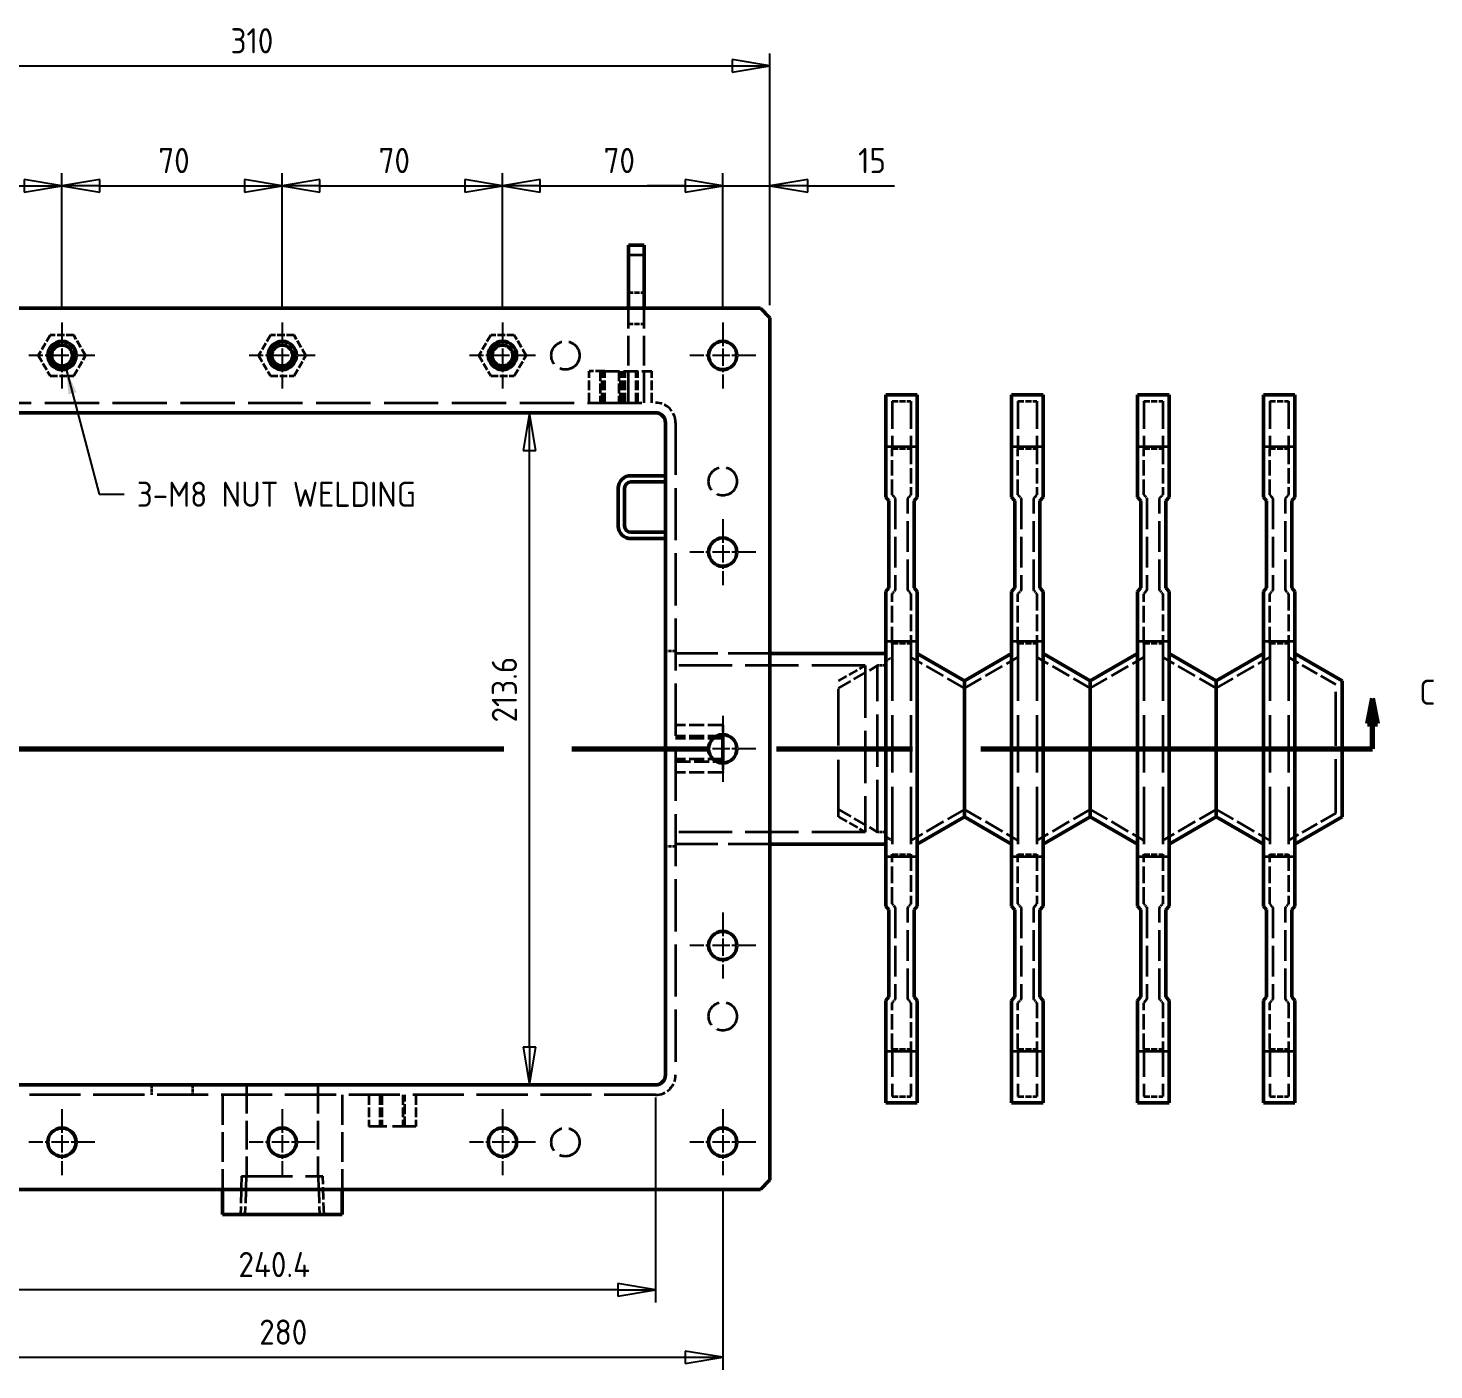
# Model space of a CAD drawing. Header units: millimetres. Extents: x 0 to 3364, y 0 to 2376.
# Drawn here: x 525 to 971.7, y 1502.4 to 1928.8 of the extents above; entities that cross this region are included whole.
import ezdxf

# ---------------------------------------------------------------- set-up
doc = ezdxf.new("R2010")
doc.units = ezdxf.units.MM
doc.header["$LTSCALE"] = 4
for name, pattern in [('CHAIN', [0.3543, 0.2362, -0.0295, 0.0591, -0.0295]), ('DASHED', [0.2067, 0.1654, -0.0413]), ('DOUBLE_DASH_CHAIN', [1.2403, 0.6614, -0.0827, 0.1654, -0.0827, 0.1654, -0.0827])]:
    doc.linetypes.add(name, pattern=pattern)
doc.layers.get('0').update_dxf_attribs({"lineweight": 25})
for name, color, linetype, lineweight in [('가려진 것(ISO)', 5, 'DASHED', 35), ('가려진 좁은 것(ISO)', 5, 'DASHED', 25), ('가시적인 것(ISO)', 7, 'Continuous', 50), ('가시적인 좁은 것(ISO)', 1, 'Continuous', 35), ('기호(ISO)', 7, 'Continuous', 25), ('단면선(ISO)', 7, 'CHAIN', 70), ('중심 표식(ISO)', 1, 'Continuous', 25), ('치수(ISO)', 7, 'Continuous', 25)]:
    doc.layers.add(name, color=color, linetype=linetype, lineweight=lineweight)
doc.styles.add('ISO ProportionalPSTEK', font='isocp.shx')
doc.dimstyles.new('PSTEK', dxfattribs={"dimscale": 4, "dimtxt": 2, "dimasz": 3, "dimexe": 1, "dimexo": 1, "dimgap": 1, "dimtad": 1, "dimrnd": 1e-08, "dimdsep": 46, "dimtxsty": 'ISO ProportionalPSTEK', "dimblk": 'Filled-1', "dimcen": 0.09, "dimdle": 10, "dimclrd": 3, "dimclre": 3, "dimclrt": 1, "dimadec": 1, "dimazin": 2, "dimtfac": 1, "dimtmove": 0, "dimatfit": 3, "dimfxl": 0, "dimtolj": 1, "dimlwd": -1, "dimlwe": -1, "dimarcsym": 0})
doc.dimstyles.new('PSTEK$7', dxfattribs={"dimscale": 4, "dimtxt": 2, "dimasz": 2, "dimexe": 1, "dimexo": 1, "dimgap": 1, "dimtad": 1, "dimrnd": 1e-08, "dimdsep": 46, "dimtxsty": 'ISO ProportionalPSTEK', "dimblk": 'Filled-1', "dimcen": 0.09, "dimdle": 10, "dimclrd": 3, "dimclre": 3, "dimclrt": 1, "dimadec": 1, "dimazin": 2, "dimtfac": 1, "dimtmove": 0, "dimatfit": 3, "dimfxl": 0, "dimtolj": 1, "dimlwd": -1, "dimlwe": -1, "dimarcsym": 0})

# ---------------------------------------------------------------- blocks, each defined once
blk = doc.blocks.new('Filled-1')
at = {"color": 0}
for p, q in [((0, 0), (-1, 0.167)), ((-1, 0.167), (-1, -0.167)), ((-1, 0), (0, 0)), ((-1, -0.167), (0, 0))]:
    blk.add_line(p, q, dxfattribs=at)
at = {"color": 0, "flags": 128}
blk.add_lwpolyline([(-1, -0.167), (0, 0)], dxfattribs=at)
at = {"color": 0}
blk.add_solid([(-1, -0.167), (0, 0), (-1, 0.167), (-1, -0.167)], dxfattribs=at)
blk = doc.blocks.new('*D26')
at = {"layer": 'Defpoints', "color": 0}
for p in [(745.75, 1878.75), (675.75, 1835.31), (745.75, 1835.31)]:
    blk.add_point(p, dxfattribs=at)
at = {"layer": '치수(ISO)', "color": 3}
for p, q in [((675.75, 1839.31), (675.75, 1882.75)), ((745.75, 1839.31), (745.75, 1882.75)), ((687.75, 1878.75), (733.75, 1878.75))]:
    blk.add_line(p, q, dxfattribs=at)
at = {"layer": '치수(ISO)', "color": 3, "xscale": 12, "yscale": 12, "zscale": 12, "rotation": 180}
blk.add_blockref('Filled-1', (675.75, 1878.75), dxfattribs=at)
at = {"layer": '치수(ISO)', "color": 3, "xscale": 12, "yscale": 12, "zscale": 12}
blk.add_blockref('Filled-1', (745.75, 1878.75), dxfattribs=at)
at = {"layer": '치수(ISO)', "color": 1, "insert": (707.88, 1890.75), "char_height": 8, "attachment_point": 1, "style": 'ISO ProportionalPSTEK'}
blk.add_mtext('\\A1;70', dxfattribs=at)
blk = doc.blocks.new('*D27')
at = {"layer": 'Defpoints', "color": 0}
for p in [(760.75, 1878.75), (760.75, 1836.81), (745.75, 1835.31)]:
    blk.add_point(p, dxfattribs=at)
at = {"layer": '치수(ISO)', "color": 3}
for p, q in [((745.75, 1839.31), (745.75, 1882.75)), ((760.75, 1840.81), (760.75, 1882.75)), ((733.75, 1878.75), (721.75, 1878.75)), ((745.75, 1878.75), (760.75, 1878.75)), ((772.75, 1878.75), (800.28, 1878.75))]:
    blk.add_line(p, q, dxfattribs=at)
at = {"layer": '치수(ISO)', "color": 3, "xscale": 12, "yscale": 12, "zscale": 12}
blk.add_blockref('Filled-1', (745.75, 1878.75), dxfattribs=at)
at = {"layer": '치수(ISO)', "color": 3, "xscale": 12, "yscale": 12, "zscale": 12, "rotation": 180}
blk.add_blockref('Filled-1', (760.75, 1878.75), dxfattribs=at)
at = {"layer": '치수(ISO)', "color": 1, "insert": (788.75, 1890.75), "char_height": 8, "attachment_point": 1, "style": 'ISO ProportionalPSTEK'}
blk.add_mtext('\\A1;15', dxfattribs=at)
blk = doc.blocks.new('*D28')
at = {"layer": 'Defpoints', "color": 0}
for p in [(465.75, 1564.31), (745.75, 1564.31), (745.75, 1506.44)]:
    blk.add_point(p, dxfattribs=at)
at = {"layer": '치수(ISO)', "color": 3}
for p, q in [((465.75, 1560.31), (465.75, 1502.44)), ((745.75, 1560.31), (745.75, 1502.44)), ((477.75, 1506.44), (733.75, 1506.44))]:
    blk.add_line(p, q, dxfattribs=at)
at = {"layer": '치수(ISO)', "color": 3, "xscale": 12, "yscale": 12, "zscale": 12, "rotation": 180}
blk.add_blockref('Filled-1', (465.75, 1506.44), dxfattribs=at)
at = {"layer": '치수(ISO)', "color": 3, "xscale": 12, "yscale": 12, "zscale": 12}
blk.add_blockref('Filled-1', (745.75, 1506.44), dxfattribs=at)
at = {"layer": '치수(ISO)', "color": 1, "insert": (598.44, 1518.45), "char_height": 8, "attachment_point": 1, "style": 'ISO ProportionalPSTEK'}
blk.add_mtext('\\A1;280', dxfattribs=at)
blk = doc.blocks.new('*D29')
at = {"layer": 'Defpoints', "color": 0}
for p in [(483.95, 1593.01), (724.35, 1593.01), (483.95, 1527.91)]:
    blk.add_point(p, dxfattribs=at)
at = {"layer": '치수(ISO)', "color": 3}
for p, q in [((483.95, 1589.01), (483.95, 1523.91)), ((724.35, 1589.01), (724.35, 1523.91)), ((712.35, 1527.91), (495.95, 1527.91))]:
    blk.add_line(p, q, dxfattribs=at)
at = {"layer": '치수(ISO)', "color": 3, "xscale": 12, "yscale": 12, "zscale": 12, "rotation": 180}
blk.add_blockref('Filled-1', (483.95, 1527.91), dxfattribs=at)
at = {"layer": '치수(ISO)', "color": 3, "xscale": 12, "yscale": 12, "zscale": 12}
blk.add_blockref('Filled-1', (724.35, 1527.91), dxfattribs=at)
at = {"layer": '치수(ISO)', "color": 1, "insert": (591.84, 1539.91), "char_height": 8, "attachment_point": 1, "style": 'ISO ProportionalPSTEK'}
blk.add_mtext('\\A1;240.4', dxfattribs=at)
blk = doc.blocks.new('*D30')
at = {"layer": 'Defpoints', "color": 0}
for p in [(684.35, 1806.61), (724.35, 1806.61), (724.35, 1593.01)]:
    blk.add_point(p, dxfattribs=at)
at = {"layer": '치수(ISO)', "color": 3}
blk.add_line((684.35, 1605.01), (684.35, 1794.61), dxfattribs=at)
at = {"layer": '치수(ISO)', "color": 3, "xscale": 12, "yscale": 12, "zscale": 12}
for p, rotation in [((684.35, 1806.61), 90), ((684.35, 1593.01), 270)]:
    blk.add_blockref('Filled-1', p, dxfattribs=dict(at, rotation=rotation))
at = {"layer": '치수(ISO)', "color": 1, "insert": (672.34, 1708.18), "char_height": 8, "attachment_point": 1, "rotation": 90, "style": 'ISO ProportionalPSTEK'}
blk.add_mtext('\\A1;213.6', dxfattribs=at)
blk = doc.blocks.new('*D32')
at = {"layer": 'Defpoints', "color": 0}
for p in [(760.75, 1916.81), (450.75, 1836.81), (760.75, 1836.81)]:
    blk.add_point(p, dxfattribs=at)
at = {"layer": '치수(ISO)', "color": 3}
for p, q in [((450.75, 1840.81), (450.75, 1920.81)), ((462.75, 1916.81), (748.75, 1916.81)), ((760.75, 1840.81), (760.75, 1920.81))]:
    blk.add_line(p, q, dxfattribs=at)
at = {"layer": '치수(ISO)', "color": 3, "xscale": 12, "yscale": 12, "zscale": 12, "rotation": 180}
blk.add_blockref('Filled-1', (450.75, 1916.81), dxfattribs=at)
at = {"layer": '치수(ISO)', "color": 3, "xscale": 12, "yscale": 12, "zscale": 12}
blk.add_blockref('Filled-1', (760.75, 1916.81), dxfattribs=at)
at = {"layer": '치수(ISO)', "color": 1, "insert": (589.34, 1928.81), "char_height": 8, "attachment_point": 1, "style": 'ISO ProportionalPSTEK'}
blk.add_mtext('\\A1;310', dxfattribs=at)
blk = doc.blocks.new('*D53')
at = {"layer": 'Defpoints', "color": 0}
for p in [(675.75, 1878.75), (605.75, 1835.31), (675.75, 1835.31)]:
    blk.add_point(p, dxfattribs=at)
at = {"layer": '치수(ISO)', "color": 3}
for p, q in [((605.75, 1839.31), (605.75, 1882.75)), ((675.75, 1839.31), (675.75, 1882.75)), ((617.75, 1878.75), (663.75, 1878.75))]:
    blk.add_line(p, q, dxfattribs=at)
at = {"layer": '치수(ISO)', "color": 3, "xscale": 12, "yscale": 12, "zscale": 12, "rotation": 180}
blk.add_blockref('Filled-1', (605.75, 1878.75), dxfattribs=at)
at = {"layer": '치수(ISO)', "color": 3, "xscale": 12, "yscale": 12, "zscale": 12}
blk.add_blockref('Filled-1', (675.75, 1878.75), dxfattribs=at)
at = {"layer": '치수(ISO)', "color": 1, "insert": (636.38, 1890.75), "char_height": 8, "attachment_point": 1, "style": 'ISO ProportionalPSTEK'}
blk.add_mtext('\\A1;70', dxfattribs=at)
blk = doc.blocks.new('*D54')
at = {"layer": 'Defpoints', "color": 0}
for p in [(605.75, 1878.75), (535.75, 1835.31), (605.75, 1835.31)]:
    blk.add_point(p, dxfattribs=at)
at = {"layer": '치수(ISO)', "color": 3}
for p, q in [((535.75, 1839.31), (535.75, 1882.75)), ((605.75, 1839.31), (605.75, 1882.75)), ((547.75, 1878.75), (593.75, 1878.75))]:
    blk.add_line(p, q, dxfattribs=at)
at = {"layer": '치수(ISO)', "color": 3, "xscale": 12, "yscale": 12, "zscale": 12, "rotation": 180}
blk.add_blockref('Filled-1', (535.75, 1878.75), dxfattribs=at)
at = {"layer": '치수(ISO)', "color": 3, "xscale": 12, "yscale": 12, "zscale": 12}
blk.add_blockref('Filled-1', (605.75, 1878.75), dxfattribs=at)
at = {"layer": '치수(ISO)', "color": 1, "insert": (566.38, 1890.75), "char_height": 8, "attachment_point": 1, "style": 'ISO ProportionalPSTEK'}
blk.add_mtext('\\A1;70', dxfattribs=at)
blk = doc.blocks.new('*D55')
at = {"layer": 'Defpoints', "color": 0}
for p in [(535.75, 1878.75), (465.75, 1835.31), (535.75, 1835.31)]:
    blk.add_point(p, dxfattribs=at)
at = {"layer": '치수(ISO)', "color": 3}
for p, q in [((465.75, 1839.31), (465.75, 1882.75)), ((535.75, 1839.31), (535.75, 1882.75)), ((477.75, 1878.75), (523.75, 1878.75))]:
    blk.add_line(p, q, dxfattribs=at)
at = {"layer": '치수(ISO)', "color": 3, "xscale": 12, "yscale": 12, "zscale": 12, "rotation": 180}
blk.add_blockref('Filled-1', (465.75, 1878.75), dxfattribs=at)
at = {"layer": '치수(ISO)', "color": 3, "xscale": 12, "yscale": 12, "zscale": 12}
blk.add_blockref('Filled-1', (535.75, 1878.75), dxfattribs=at)
at = {"layer": '치수(ISO)', "color": 1, "insert": (496.38, 1890.75), "char_height": 8, "attachment_point": 1, "style": 'ISO ProportionalPSTEK'}
blk.add_mtext('\\A1;70', dxfattribs=at)
blk = doc.blocks.new('2dTransSection2')
at = {"layer": '단면선(ISO)', "linetype": 'Continuous'}
for p, q in [((44.6, 428.95), (44.2, 426.95)), ((44.6, 426.95), (44.6, 428.95)), ((45, 426.95), (44.6, 428.95)), ((238.06, 428.95), (237.66, 426.95)), ((238.06, 426.95), (238.06, 428.95)), ((238.46, 426.95), (238.06, 428.95)), ((44.2, 426.95), (45, 426.95)), ((44.6, 424.95), (44.6, 426.95)), ((237.66, 426.95), (238.46, 426.95)), ((238.06, 424.95), (238.06, 426.95)), ((44.6, 424.95), (55.44, 424.95)), ((227.22, 424.95), (238.06, 424.95))]:
    blk.add_line(p, q, dxfattribs=at)
at = {"layer": '단면선(ISO)', "linetype": 'DOUBLE_DASH_CHAIN', "ltscale": 16.359619}
blk.add_line((44.6, 424.95), (238.06, 424.95), dxfattribs=at)
at = {"layer": '단면선(ISO)', "linetype": 'Continuous', "flags": 128}
for points in [[(45, 426.95), (44.6, 428.95)], [(238.46, 426.95), (238.06, 428.95)]]:
    blk.add_lwpolyline(points, dxfattribs=at)
at = {"layer": '단면선(ISO)'}
for points in [[(45, 426.95), (44.6, 428.95), (44.2, 426.95), (45, 426.95)], [(238.46, 426.95), (238.06, 428.95), (237.66, 426.95), (238.46, 426.95)]]:
    blk.add_solid(points, dxfattribs=at)
at = {"layer": '단면선(ISO)', "char_height": 2, "attachment_point": 7, "style": 'ISO ProportionalPSTEK'}
for insert in [(39.75, 428.45), (241.77, 428.45)]:
    blk.add_mtext('C', dxfattribs=dict(at, insert=insert))

msp = doc.modelspace()

# ---------------------------------------------------------------- linework, layer by layer
at = {"layer": '가려진 것(ISO)', "ltscale": 2.380771}
for p, q in [((715.7459, 1844.8072), (720.7459, 1844.8072)), ((715.7459, 1834.8072), (720.7459, 1834.8072))]:
    msp.add_line(p, q, dxfattribs=at)
at = {"layer": '가려진 것(ISO)', "ltscale": 14.285125}
for p, q in [((715.7459, 1809.8072), (715.7459, 1839.8072)), ((720.7459, 1809.8072), (720.7459, 1839.8072)), ((586.7459, 1589.8072), (586.7459, 1559.8072)), ((624.7459, 1589.8072), (624.7459, 1559.8072))]:
    msp.add_line(p, q, dxfattribs=at)
at = {"layer": '가려진 것(ISO)', "ltscale": 3.573851}
for p, q in [((531.9931, 1831.3072), (528.2404, 1824.8072)), ((539.4987, 1831.3072), (531.9931, 1831.3072)), ((543.2515, 1824.8072), (539.4987, 1831.3072)), ((601.9931, 1831.3072), (598.2404, 1824.8072)), ((609.4987, 1831.3072), (601.9931, 1831.3072)), ((613.2515, 1824.8072), (609.4987, 1831.3072)), ((671.9931, 1831.3072), (668.2404, 1824.8072)), ((679.4987, 1831.3072), (671.9931, 1831.3072)), ((683.2515, 1824.8072), (679.4987, 1831.3072)), ((528.2404, 1824.8072), (531.9931, 1818.3072)), ((539.4987, 1818.3072), (543.2515, 1824.8072)), ((598.2404, 1824.8072), (601.9931, 1818.3072)), ((609.4987, 1818.3072), (613.2515, 1824.8072)), ((668.2404, 1824.8072), (671.9931, 1818.3072)), ((679.4987, 1818.3072), (683.2515, 1824.8072)), ((531.9931, 1818.3072), (539.4987, 1818.3072)), ((601.9931, 1818.3072), (609.4987, 1818.3072)), ((671.9931, 1818.3072), (679.4987, 1818.3072))]:
    msp.add_line(p, q, dxfattribs=at)
at = {"layer": '가려진 것(ISO)', "ltscale": 4.396033}
msp.add_line((708.2459, 1819.8072), (703.2459, 1819.8072), dxfattribs=at)
at = {"layer": '가려진 것(ISO)', "ltscale": 4.761642}
for p, q in [((703.2459, 1809.8072), (703.2459, 1819.8072)), ((706.7459, 1819.8072), (706.7459, 1809.8072)), ((707.4224, 1809.8072), (707.4224, 1819.8072)), ((708.2459, 1809.8072), (708.2459, 1819.8072)), ((712.7459, 1819.8072), (712.7459, 1809.8072)), ((713.2874, 1809.8072), (713.2874, 1819.8072)), ((714.0694, 1809.8072), (714.0694, 1819.8072)), ((714.7459, 1809.8072), (714.7459, 1819.8072)), ((718.2044, 1809.8072), (718.2044, 1819.8072)), ((718.2459, 1809.8072), (718.2459, 1819.8072)), ((718.7459, 1809.8072), (718.7459, 1819.8072)), ((723.2459, 1809.8072), (723.2459, 1819.8072)), ((633.2459, 1589.8072), (633.2459, 1579.8072)), ((636.7459, 1589.8072), (636.7459, 1579.8072)), ((637.4224, 1589.8072), (637.4224, 1579.8072)), ((644.0694, 1589.8072), (644.0694, 1579.8072)), ((644.7459, 1579.8072), (644.7459, 1589.8072)), ((648.2459, 1589.8072), (648.2459, 1579.8072))]:
    msp.add_line(p, q, dxfattribs=at)
at = {"layer": '가려진 것(ISO)', "ltscale": 7.142512}
for p, q in [((708.2459, 1819.8072), (723.2459, 1819.8072)), ((745.7459, 1707.3072), (730.7459, 1707.3072)), ((745.7459, 1703.8072), (730.7459, 1703.8072)), ((745.7459, 1703.1307), (730.7459, 1703.1307)), ((745.7459, 1696.4837), (730.7459, 1696.4837)), ((730.7459, 1695.8072), (745.7459, 1695.8072)), ((745.7459, 1692.3072), (730.7459, 1692.3072))]:
    msp.add_line(p, q, dxfattribs=at)
at = {"layer": '가려진 것(ISO)', "ltscale": 26.080837}
msp.add_line((487.1459, 1809.8072), (724.3459, 1809.8072), dxfattribs=at)
at = {"layer": '가려진 것(ISO)', "ltscale": 13.380299}
for p, q in [((799.5459, 1810.3072), (799.5459, 1795.1736)), ((805.5459, 1810.3072), (805.5459, 1795.1736)), ((839.5459, 1810.3072), (839.5459, 1795.1736)), ((845.5459, 1810.3072), (845.5459, 1795.1736)), ((879.5459, 1810.3072), (879.5459, 1795.1736)), ((885.5459, 1810.3072), (885.5459, 1795.1736)), ((919.5459, 1810.3072), (919.5459, 1795.1736)), ((925.5459, 1810.3072), (925.5459, 1795.1736)), ((799.5459, 1604.4407), (799.5459, 1589.3072)), ((805.5459, 1604.4407), (805.5459, 1589.3072)), ((839.5459, 1604.4407), (839.5459, 1589.3072)), ((845.5459, 1604.4407), (845.5459, 1589.3072)), ((879.5459, 1604.4407), (879.5459, 1589.3072)), ((885.5459, 1604.4407), (885.5459, 1589.3072)), ((919.5459, 1604.4407), (919.5459, 1589.3072)), ((925.5459, 1604.4407), (925.5459, 1589.3072))]:
    msp.add_line(p, q, dxfattribs=at)
at = {"layer": '가려진 것(ISO)', "ltscale": 2.856945}
for p, q in [((799.5459, 1810.3072), (805.5459, 1810.3072)), ((839.5459, 1810.3072), (845.5459, 1810.3072)), ((879.5459, 1810.3072), (885.5459, 1810.3072)), ((919.5459, 1810.3072), (925.5459, 1810.3072)), ((799.5459, 1589.3072), (805.5459, 1589.3072)), ((839.5459, 1589.3072), (845.5459, 1589.3072)), ((879.5459, 1589.3072), (885.5459, 1589.3072)), ((919.5459, 1589.3072), (925.5459, 1589.3072))]:
    msp.add_line(p, q, dxfattribs=at)
at = {"layer": '가려진 것(ISO)', "ltscale": 25.060474}
msp.add_line((730.7459, 1803.4072), (730.7459, 1596.2072), dxfattribs=at)
at = {"layer": '가려진 것(ISO)', "ltscale": 7.417737}
for p, q in [((799.5459, 1780.5351), (799.5459, 1795.1736)), ((805.5459, 1795.1736), (805.5459, 1780.5351)), ((839.5459, 1780.5351), (839.5459, 1795.1736)), ((845.5459, 1795.1736), (845.5459, 1780.5351)), ((879.5459, 1780.5351), (879.5459, 1795.1736)), ((885.5459, 1795.1736), (885.5459, 1780.5351)), ((919.5459, 1780.5351), (919.5459, 1795.1736)), ((925.5459, 1795.1736), (925.5459, 1780.5351)), ((799.5459, 1604.4407), (799.5459, 1619.0792)), ((805.5459, 1619.0792), (805.5459, 1604.4407)), ((839.5459, 1604.4407), (839.5459, 1619.0792)), ((845.5459, 1619.0792), (845.5459, 1604.4407)), ((879.5459, 1604.4407), (879.5459, 1619.0792)), ((885.5459, 1619.0792), (885.5459, 1604.4407)), ((919.5459, 1604.4407), (919.5459, 1619.0792)), ((925.5459, 1619.0792), (925.5459, 1604.4407))]:
    msp.add_line(p, q, dxfattribs=at)
at = {"layer": '가려진 것(ISO)', "ltscale": 0.768951}
for p, q in [((799.5459, 1780.5351), (800.5459, 1779.3434)), ((804.5459, 1779.3434), (805.5459, 1780.5351)), ((839.5459, 1780.5351), (840.5459, 1779.3434)), ((844.5459, 1779.3434), (845.5459, 1780.5351)), ((879.5459, 1780.5351), (880.5459, 1779.3434)), ((884.5459, 1779.3434), (885.5459, 1780.5351)), ((919.5459, 1780.5351), (920.5459, 1779.3434)), ((924.5459, 1779.3434), (925.5459, 1780.5351)), ((800.5459, 1750.271), (799.5459, 1749.0792)), ((805.5459, 1749.0792), (804.5459, 1750.271)), ((840.5459, 1750.271), (839.5459, 1749.0792)), ((845.5459, 1749.0792), (844.5459, 1750.271)), ((880.5459, 1750.271), (879.5459, 1749.0792)), ((885.5459, 1749.0792), (884.5459, 1750.271)), ((920.5459, 1750.271), (919.5459, 1749.0792)), ((925.5459, 1749.0792), (924.5459, 1750.271)), ((799.5459, 1650.5351), (800.5459, 1649.3434)), ((804.5459, 1649.3434), (805.5459, 1650.5351)), ((839.5459, 1650.5351), (840.5459, 1649.3434)), ((844.5459, 1649.3434), (845.5459, 1650.5351)), ((879.5459, 1650.5351), (880.5459, 1649.3434)), ((884.5459, 1649.3434), (885.5459, 1650.5351)), ((919.5459, 1650.5351), (920.5459, 1649.3434)), ((924.5459, 1649.3434), (925.5459, 1650.5351)), ((800.5459, 1620.271), (799.5459, 1619.0792)), ((805.5459, 1619.0792), (804.5459, 1620.271)), ((840.5459, 1620.271), (839.5459, 1619.0792)), ((845.5459, 1619.0792), (844.5459, 1620.271)), ((880.5459, 1620.271), (879.5459, 1619.0792)), ((885.5459, 1619.0792), (884.5459, 1620.271)), ((920.5459, 1620.271), (919.5459, 1619.0792)), ((925.5459, 1619.0792), (924.5459, 1620.271))]:
    msp.add_line(p, q, dxfattribs=at)
at = {"layer": '가려진 것(ISO)', "ltscale": 14.731858}
for p, q in [((800.5459, 1779.3434), (800.5459, 1750.271)), ((804.5459, 1750.271), (804.5459, 1779.3434)), ((840.5459, 1779.3434), (840.5459, 1750.271)), ((844.5459, 1750.271), (844.5459, 1779.3434)), ((880.5459, 1779.3434), (880.5459, 1750.271)), ((884.5459, 1750.271), (884.5459, 1779.3434)), ((920.5459, 1779.3434), (920.5459, 1750.271)), ((924.5459, 1750.271), (924.5459, 1779.3434)), ((800.5459, 1649.3434), (800.5459, 1620.271)), ((804.5459, 1620.271), (804.5459, 1649.3434)), ((840.5459, 1649.3434), (840.5459, 1620.271)), ((844.5459, 1620.271), (844.5459, 1649.3434)), ((880.5459, 1649.3434), (880.5459, 1620.271)), ((884.5459, 1620.271), (884.5459, 1649.3434)), ((920.5459, 1649.3434), (920.5459, 1620.271)), ((924.5459, 1620.271), (924.5459, 1649.3434))]:
    msp.add_line(p, q, dxfattribs=at)
at = {"layer": '가려진 것(ISO)', "ltscale": 7.98303}
for p, q in [((799.5459, 1733.3251), (799.5459, 1749.0792)), ((805.5459, 1749.0792), (805.5459, 1733.3251)), ((839.5459, 1733.3251), (839.5459, 1749.0792)), ((845.5459, 1749.0792), (845.5459, 1733.3251)), ((879.5459, 1733.3251), (879.5459, 1749.0792)), ((885.5459, 1749.0792), (885.5459, 1733.3251)), ((919.5459, 1733.3251), (919.5459, 1749.0792)), ((925.5459, 1749.0792), (925.5459, 1733.3251)), ((799.5459, 1650.5351), (799.5459, 1666.2892)), ((805.5459, 1666.2892), (805.5459, 1650.5351)), ((839.5459, 1650.5351), (839.5459, 1666.2892)), ((845.5459, 1666.2892), (845.5459, 1650.5351)), ((879.5459, 1650.5351), (879.5459, 1666.2892)), ((885.5459, 1666.2892), (885.5459, 1650.5351)), ((919.5459, 1650.5351), (919.5459, 1666.2892)), ((925.5459, 1666.2892), (925.5459, 1650.5351))]:
    msp.add_line(p, q, dxfattribs=at)
at = {"layer": '가려진 것(ISO)', "ltscale": 27.583014}
for p, q in [((799.5459, 1733.3251), (799.5459, 1666.2892)), ((805.5459, 1733.3251), (805.5459, 1666.2892)), ((839.5459, 1733.3251), (839.5459, 1666.2892)), ((845.5459, 1733.3251), (845.5459, 1666.2892)), ((879.5459, 1733.3251), (879.5459, 1666.2892)), ((885.5459, 1733.3251), (885.5459, 1666.2892)), ((919.5459, 1733.3251), (919.5459, 1666.2892)), ((925.5459, 1733.3251), (925.5459, 1666.2892))]:
    msp.add_line(p, q, dxfattribs=at)
at = {"layer": '가려진 것(ISO)', "ltscale": 1.523657}
for p, q in [((730.7459, 1730.8072), (727.5459, 1730.8072)), ((730.7459, 1668.8072), (727.5459, 1668.8072)), ((564.2459, 1593.0072), (564.2459, 1589.8072)), ((577.2459, 1593.0072), (577.2459, 1589.8072))]:
    msp.add_line(p, q, dxfattribs=at)
at = {"layer": '가려진 것(ISO)', "ltscale": 20.077406}
for p, q in [((760.7459, 1730.0572), (727.5459, 1730.0572)), ((760.7459, 1669.5572), (727.5459, 1669.5572))]:
    msp.add_line(p, q, dxfattribs=at)
at = {"layer": '가려진 것(ISO)', "ltscale": 1.099577}
for p, q in [((797.5459, 1727.7478), (799.5459, 1728.9025)), ((797.5459, 1671.8666), (799.5459, 1670.7119))]:
    msp.add_line(p, q, dxfattribs=at)
at = {"layer": '가려진 것(ISO)', "ltscale": 9.347156}
for p, q in [((822.5459, 1719.0875), (805.5459, 1728.9025)), ((822.5459, 1719.0875), (839.5459, 1728.9025)), ((862.5459, 1719.0875), (845.5459, 1728.9025)), ((862.5459, 1719.0875), (879.5459, 1728.9025)), ((902.5459, 1719.0875), (885.5459, 1728.9025)), ((902.5459, 1719.0875), (919.5459, 1728.9025)), ((822.5459, 1680.5268), (805.5459, 1670.7119)), ((822.5459, 1680.5268), (839.5459, 1670.7119)), ((862.5459, 1680.5268), (845.5459, 1670.7119)), ((862.5459, 1680.5268), (879.5459, 1670.7119)), ((902.5459, 1680.5268), (885.5459, 1670.7119)), ((902.5459, 1680.5268), (919.5459, 1670.7119))]:
    msp.add_line(p, q, dxfattribs=at)
at = {"layer": '가려진 것(ISO)', "ltscale": 8.247478}
for p, q in [((940.5459, 1720.2422), (925.5459, 1728.9025)), ((940.5459, 1679.3721), (925.5459, 1670.7119))]:
    msp.add_line(p, q, dxfattribs=at)
at = {"layer": '가려진 것(ISO)', "ltscale": 25.567734}
for p, q in [((790.9641, 1726.2572), (727.5459, 1726.2572)), ((790.9641, 1673.3572), (727.5459, 1673.3572))]:
    msp.add_line(p, q, dxfattribs=at)
at = {"layer": '가려진 것(ISO)', "ltscale": 6.827909}
for p, q in [((782.5459, 1719.0875), (794.9641, 1726.2572)), ((782.5459, 1680.5268), (794.9641, 1673.3572))]:
    msp.add_line(p, q, dxfattribs=at)
at = {"layer": '가려진 것(ISO)', "ltscale": 4.628555}
for p, q in [((782.5459, 1721.3969), (790.9641, 1726.2572)), ((782.5459, 1678.2174), (790.9641, 1673.3572))]:
    msp.add_line(p, q, dxfattribs=at)
at = {"layer": '가려진 것(ISO)', "ltscale": 25.125523}
for p, q in [((790.9641, 1726.2572), (790.9641, 1673.3572)), ((794.9641, 1673.3572), (794.9641, 1726.2572))]:
    msp.add_line(p, q, dxfattribs=at)
at = {"layer": '가려진 것(ISO)', "ltscale": 1.229283}
for p, q in [((797.5459, 1726.2572), (794.9641, 1726.2572)), ((797.5459, 1673.3572), (794.9641, 1673.3572))]:
    msp.add_line(p, q, dxfattribs=at)
at = {"layer": '가려진 것(ISO)', "ltscale": 27.344858}
msp.add_line((782.5459, 1678.2174), (782.5459, 1721.3969), dxfattribs=at)
at = {"layer": '가려진 것(ISO)', "ltscale": 25.882353}
msp.add_line((940.5459, 1679.3721), (940.5459, 1720.2422), dxfattribs=at)
at = {"layer": '가려진 것(ISO)', "ltscale": 3.311555}
for p, q in [((745.7459, 1707.3072), (745.7459, 1704.3072)), ((745.7459, 1695.3072), (745.7459, 1692.3072))]:
    msp.add_line(p, q, dxfattribs=at)
at = {"layer": '가려진 것(ISO)', "ltscale": 13.789904}
for p, q in [((594.4304, 1593.0072), (594.4304, 1564.0472)), ((617.0614, 1593.0072), (617.0614, 1564.0472))]:
    msp.add_line(p, q, dxfattribs=at)
at = {"layer": '가려진 것(ISO)', "ltscale": 24.552492}
msp.add_line((724.3459, 1589.8072), (480.7459, 1589.8072), dxfattribs=at)
at = {"layer": '가려진 것(ISO)', "ltscale": 11.219489}
msp.add_line((648.2459, 1579.8072), (633.2459, 1579.8072), dxfattribs=at)
at = {"layer": '가려진 것(ISO)', "ltscale": 5.831117}
for p, q in [((592.8433, 1564.0472), (592.4608, 1551.8072)), ((594.2954, 1564.0472), (593.9129, 1551.8072)), ((617.1964, 1564.0472), (617.5789, 1551.8072)), ((619.0311, 1551.8072), (618.6486, 1564.0472))]:
    msp.add_line(p, q, dxfattribs=at)
at = {"layer": '가려진 것(ISO)', "ltscale": 24.513083}
msp.add_line((592.8433, 1564.0472), (618.6486, 1564.0472), dxfattribs=at)
at = {"layer": '가려진 것(ISO)', "ltscale": 13.463407}
for centre in [(695.7459, 1824.8072), (745.7459, 1784.8072), (745.7459, 1614.8072), (695.7459, 1574.8072)]:
    msp.add_circle(centre, 4.5, dxfattribs=at)
at = {"layer": '가려진 것(ISO)', "ltscale": 4.786925}
for centre, start, end in [((724.3459, 1803.4072), 0, 90), ((724.3459, 1596.2072), 270, 0)]:
    msp.add_arc(centre, 6.4, start, end, dxfattribs=at)
at = {"layer": '가려진 좁은 것(ISO)', "ltscale": 2.856945}
for p, q in [((799.5459, 1795.1736), (805.5459, 1795.1736)), ((839.5459, 1795.1736), (845.5459, 1795.1736)), ((879.5459, 1795.1736), (885.5459, 1795.1736)), ((919.5459, 1795.1736), (925.5459, 1795.1736)), ((799.5459, 1733.3251), (805.5459, 1733.3251)), ((839.5459, 1733.3251), (845.5459, 1733.3251)), ((879.5459, 1733.3251), (885.5459, 1733.3251)), ((919.5459, 1733.3251), (925.5459, 1733.3251)), ((799.5459, 1666.2892), (805.5459, 1666.2892)), ((839.5459, 1666.2892), (845.5459, 1666.2892)), ((879.5459, 1666.2892), (885.5459, 1666.2892)), ((919.5459, 1666.2892), (925.5459, 1666.2892)), ((799.5459, 1604.4407), (805.5459, 1604.4407)), ((839.5459, 1604.4407), (845.5459, 1604.4407)), ((879.5459, 1604.4407), (885.5459, 1604.4407)), ((919.5459, 1604.4407), (925.5459, 1604.4407))]:
    msp.add_line(p, q, dxfattribs=at)
at = {"layer": '가시적인 것(ISO)'}
for p, q in [((715.7459, 1856.8072), (715.7459, 1859.8072)), ((720.7459, 1859.8072), (715.7459, 1859.8072)), ((720.7459, 1859.8072), (720.7459, 1856.8072)), ((715.7459, 1839.8072), (715.7459, 1856.8072)), ((720.7459, 1839.8072), (720.7459, 1856.8072)), ((453.7459, 1839.8072), (757.7459, 1839.8072)), ((757.7459, 1839.8072), (760.7459, 1836.8072)), ((760.7459, 1836.8072), (760.7459, 1562.8072)), ((797.5459, 1812.3072), (797.5459, 1795.8577)), ((797.5459, 1812.3072), (807.5459, 1812.3072)), ((807.5459, 1795.8577), (807.5459, 1812.3072)), ((837.5459, 1812.3072), (837.5459, 1795.8577)), ((837.5459, 1812.3072), (847.5459, 1812.3072)), ((847.5459, 1795.8577), (847.5459, 1812.3072)), ((877.5459, 1812.3072), (877.5459, 1795.8577)), ((877.5459, 1812.3072), (887.5459, 1812.3072)), ((887.5459, 1795.8577), (887.5459, 1812.3072)), ((917.5459, 1812.3072), (917.5459, 1795.8577)), ((917.5459, 1812.3072), (927.5459, 1812.3072)), ((927.5459, 1795.8577), (927.5459, 1812.3072)), ((487.1459, 1806.6072), (724.3459, 1806.6072)), ((727.5459, 1803.4072), (727.5459, 1596.2072)), ((797.5459, 1779.8072), (797.5459, 1795.8577)), ((807.5459, 1795.8577), (807.5459, 1779.8072)), ((837.5459, 1779.8072), (837.5459, 1795.8577)), ((847.5459, 1795.8577), (847.5459, 1779.8072)), ((877.5459, 1779.8072), (877.5459, 1795.8577)), ((887.5459, 1795.8577), (887.5459, 1779.8072)), ((917.5459, 1779.8072), (917.5459, 1795.8577)), ((927.5459, 1795.8577), (927.5459, 1779.8072)), ((712.5459, 1782.6072), (712.5459, 1770.6072)), ((714.5459, 1770.6072), (714.5459, 1782.6072)), ((727.5459, 1786.6072), (716.5459, 1786.6072)), ((716.5459, 1784.6072), (727.5459, 1784.6072)), ((797.5459, 1779.8072), (798.5459, 1778.6154)), ((798.5459, 1778.6154), (798.5459, 1750.9989)), ((806.5459, 1778.6154), (807.5459, 1779.8072)), ((806.5459, 1750.9989), (806.5459, 1778.6154)), ((837.5459, 1779.8072), (838.5459, 1778.6154)), ((838.5459, 1778.6154), (838.5459, 1750.9989)), ((846.5459, 1778.6154), (847.5459, 1779.8072)), ((846.5459, 1750.9989), (846.5459, 1778.6154)), ((877.5459, 1779.8072), (878.5459, 1778.6154)), ((878.5459, 1778.6154), (878.5459, 1750.9989)), ((886.5459, 1778.6154), (887.5459, 1779.8072)), ((886.5459, 1750.9989), (886.5459, 1778.6154)), ((917.5459, 1779.8072), (918.5459, 1778.6154)), ((918.5459, 1778.6154), (918.5459, 1750.9989)), ((926.5459, 1778.6154), (927.5459, 1779.8072)), ((926.5459, 1750.9989), (926.5459, 1778.6154)), ((727.5459, 1768.6072), (716.5459, 1768.6072)), ((716.5459, 1766.6072), (727.5459, 1766.6072)), ((798.5459, 1750.9989), (797.5459, 1749.8072)), ((797.5459, 1734.0092), (797.5459, 1749.8072)), ((807.5459, 1749.8072), (806.5459, 1750.9989)), ((807.5459, 1749.8072), (807.5459, 1734.0092)), ((838.5459, 1750.9989), (837.5459, 1749.8072)), ((837.5459, 1734.0092), (837.5459, 1749.8072)), ((847.5459, 1749.8072), (846.5459, 1750.9989)), ((847.5459, 1749.8072), (847.5459, 1734.0092)), ((878.5459, 1750.9989), (877.5459, 1749.8072)), ((877.5459, 1734.0092), (877.5459, 1749.8072)), ((887.5459, 1749.8072), (886.5459, 1750.9989)), ((887.5459, 1749.8072), (887.5459, 1734.0092)), ((918.5459, 1750.9989), (917.5459, 1749.8072)), ((917.5459, 1734.0092), (917.5459, 1749.8072)), ((927.5459, 1749.8072), (926.5459, 1750.9989)), ((927.5459, 1749.8072), (927.5459, 1734.0092)), ((797.5459, 1734.0092), (797.5459, 1665.6052)), ((807.5459, 1665.6052), (807.5459, 1734.0092)), ((837.5459, 1734.0092), (837.5459, 1665.6052)), ((847.5459, 1665.6052), (847.5459, 1734.0092)), ((877.5459, 1734.0092), (877.5459, 1665.6052)), ((887.5459, 1665.6052), (887.5459, 1734.0092)), ((917.5459, 1734.0092), (917.5459, 1665.6052)), ((927.5459, 1665.6052), (927.5459, 1734.0092)), ((797.5459, 1730.0572), (760.7459, 1730.0572)), ((822.5459, 1721.3969), (807.5459, 1730.0572)), ((822.5459, 1721.3969), (837.5459, 1730.0572)), ((862.5459, 1721.3969), (847.5459, 1730.0572)), ((862.5459, 1721.3969), (877.5459, 1730.0572)), ((902.5459, 1721.3969), (887.5459, 1730.0572)), ((902.5459, 1721.3969), (917.5459, 1730.0572)), ((942.5459, 1721.3969), (927.5459, 1730.0572)), ((822.5459, 1678.2174), (822.5459, 1721.3969)), ((862.5459, 1678.2174), (862.5459, 1721.3969)), ((902.5459, 1678.2174), (902.5459, 1721.3969)), ((942.5459, 1678.2174), (942.5459, 1721.3969)), ((745.7459, 1704.3072), (745.7459, 1695.3072)), ((822.5459, 1678.2174), (807.5459, 1669.5572)), ((822.5459, 1678.2174), (837.5459, 1669.5572)), ((862.5459, 1678.2174), (847.5459, 1669.5572)), ((862.5459, 1678.2174), (877.5459, 1669.5572)), ((902.5459, 1678.2174), (887.5459, 1669.5572)), ((902.5459, 1678.2174), (917.5459, 1669.5572)), ((942.5459, 1678.2174), (927.5459, 1669.5572)), ((797.5459, 1669.5572), (760.7459, 1669.5572)), ((797.5459, 1649.8072), (797.5459, 1665.6052)), ((807.5459, 1665.6052), (807.5459, 1649.8072)), ((837.5459, 1649.8072), (837.5459, 1665.6052)), ((847.5459, 1665.6052), (847.5459, 1649.8072)), ((877.5459, 1649.8072), (877.5459, 1665.6052)), ((887.5459, 1665.6052), (887.5459, 1649.8072)), ((917.5459, 1649.8072), (917.5459, 1665.6052)), ((927.5459, 1665.6052), (927.5459, 1649.8072)), ((797.5459, 1649.8072), (798.5459, 1648.6154)), ((798.5459, 1648.6154), (798.5459, 1620.9989)), ((806.5459, 1648.6154), (807.5459, 1649.8072)), ((806.5459, 1620.9989), (806.5459, 1648.6154)), ((837.5459, 1649.8072), (838.5459, 1648.6154)), ((838.5459, 1648.6154), (838.5459, 1620.9989)), ((846.5459, 1648.6154), (847.5459, 1649.8072)), ((846.5459, 1620.9989), (846.5459, 1648.6154)), ((877.5459, 1649.8072), (878.5459, 1648.6154)), ((878.5459, 1648.6154), (878.5459, 1620.9989)), ((886.5459, 1648.6154), (887.5459, 1649.8072)), ((886.5459, 1620.9989), (886.5459, 1648.6154)), ((917.5459, 1649.8072), (918.5459, 1648.6154)), ((918.5459, 1648.6154), (918.5459, 1620.9989)), ((926.5459, 1648.6154), (927.5459, 1649.8072)), ((926.5459, 1620.9989), (926.5459, 1648.6154)), ((798.5459, 1620.9989), (797.5459, 1619.8072)), ((797.5459, 1603.7567), (797.5459, 1619.8072)), ((807.5459, 1619.8072), (806.5459, 1620.9989)), ((807.5459, 1619.8072), (807.5459, 1603.7567)), ((838.5459, 1620.9989), (837.5459, 1619.8072)), ((837.5459, 1603.7567), (837.5459, 1619.8072)), ((847.5459, 1619.8072), (846.5459, 1620.9989)), ((847.5459, 1619.8072), (847.5459, 1603.7567)), ((878.5459, 1620.9989), (877.5459, 1619.8072)), ((877.5459, 1603.7567), (877.5459, 1619.8072)), ((887.5459, 1619.8072), (886.5459, 1620.9989)), ((887.5459, 1619.8072), (887.5459, 1603.7567)), ((918.5459, 1620.9989), (917.5459, 1619.8072)), ((917.5459, 1603.7567), (917.5459, 1619.8072)), ((927.5459, 1619.8072), (926.5459, 1620.9989)), ((927.5459, 1619.8072), (927.5459, 1603.7567)), ((797.5459, 1603.7567), (797.5459, 1587.3072)), ((807.5459, 1587.3072), (807.5459, 1603.7567)), ((837.5459, 1603.7567), (837.5459, 1587.3072)), ((847.5459, 1587.3072), (847.5459, 1603.7567)), ((877.5459, 1603.7567), (877.5459, 1587.3072)), ((887.5459, 1587.3072), (887.5459, 1603.7567)), ((917.5459, 1603.7567), (917.5459, 1587.3072)), ((927.5459, 1587.3072), (927.5459, 1603.7567)), ((724.3459, 1593.0072), (483.9459, 1593.0072)), ((797.5459, 1587.3072), (807.5459, 1587.3072)), ((837.5459, 1587.3072), (847.5459, 1587.3072)), ((877.5459, 1587.3072), (887.5459, 1587.3072)), ((917.5459, 1587.3072), (927.5459, 1587.3072)), ((757.7459, 1559.8072), (453.7459, 1559.8072)), ((586.7459, 1559.8072), (586.7459, 1551.8072)), ((624.7459, 1559.8072), (624.7459, 1551.8072)), ((760.7459, 1562.8072), (757.7459, 1559.8072)), ((586.7459, 1551.8072), (624.7459, 1551.8072))]:
    msp.add_line(p, q, dxfattribs=at)
for centre, radius in [((535.7459, 1824.8072), 4.5), ((535.7459, 1824.8072), 3.3235), ((605.7459, 1824.8072), 4.5), ((605.7459, 1824.8072), 3.3235), ((675.7459, 1824.8072), 4.5), ((675.7459, 1824.8072), 3.3235), ((745.7459, 1824.8072), 4.5), ((745.7459, 1762.3072), 4.5), ((745.7459, 1699.8072), 4.5), ((745.7459, 1637.3072), 4.5), ((535.7459, 1574.8072), 4.5), ((605.7459, 1574.8072), 4.5), ((675.7459, 1574.8072), 4.5), ((745.7459, 1574.8072), 4.5)]:
    msp.add_circle(centre, radius, dxfattribs=at)
for centre, radius, start, end in [((724.3459, 1803.4072), 3.2, 0, 90), ((716.5459, 1782.6072), 4, 90, 180), ((716.5459, 1782.6072), 2, 90, 180), ((716.5459, 1770.6072), 4, 180, 270), ((716.5459, 1770.6072), 2, 180, 270), ((724.3459, 1596.2072), 3.2, 270, 0)]:
    msp.add_arc(centre, radius, start, end, dxfattribs=at)
at = {"layer": '가시적인 좁은 것(ISO)'}
for p, q in [((715.7459, 1856.8072), (720.7459, 1856.8072)), ((797.5459, 1795.8577), (807.5459, 1795.8577)), ((837.5459, 1795.8577), (847.5459, 1795.8577)), ((877.5459, 1795.8577), (887.5459, 1795.8577)), ((917.5459, 1795.8577), (927.5459, 1795.8577)), ((797.5459, 1734.0092), (807.5459, 1734.0092)), ((837.5459, 1734.0092), (847.5459, 1734.0092)), ((877.5459, 1734.0092), (887.5459, 1734.0092)), ((917.5459, 1734.0092), (927.5459, 1734.0092)), ((797.5459, 1665.6052), (807.5459, 1665.6052)), ((837.5459, 1665.6052), (847.5459, 1665.6052)), ((877.5459, 1665.6052), (887.5459, 1665.6052)), ((917.5459, 1665.6052), (927.5459, 1665.6052)), ((797.5459, 1603.7567), (807.5459, 1603.7567)), ((837.5459, 1603.7567), (847.5459, 1603.7567)), ((877.5459, 1603.7567), (887.5459, 1603.7567)), ((917.5459, 1603.7567), (927.5459, 1603.7567))]:
    msp.add_line(p, q, dxfattribs=at)
for centre in [(535.7459, 1824.8072), (605.7459, 1824.8072), (675.7459, 1824.8072)]:
    msp.add_arc(centre, 4, 100, 10, dxfattribs=at)
at = {"layer": '중심 표식(ISO)', "linetype": 'CHAIN', "ltscale": 5.833739}
for p, q in [((535.7459, 1835.3072), (535.7459, 1814.3072)), ((605.7459, 1835.3072), (605.7459, 1814.3072)), ((675.7459, 1835.3072), (675.7459, 1814.3072)), ((745.7459, 1835.3072), (745.7459, 1814.3072)), ((546.2459, 1824.8072), (525.2459, 1824.8072)), ((616.2459, 1824.8072), (595.2459, 1824.8072)), ((686.2459, 1824.8072), (665.2459, 1824.8072)), ((756.2459, 1824.8072), (735.2459, 1824.8072)), ((745.7459, 1772.8072), (745.7459, 1751.8072)), ((756.2459, 1762.3072), (735.2459, 1762.3072)), ((745.7459, 1710.3072), (745.7459, 1689.3072)), ((756.2459, 1699.8072), (735.2459, 1699.8072)), ((745.7459, 1647.8072), (745.7459, 1626.8072)), ((756.2459, 1637.3072), (735.2459, 1637.3072)), ((535.7459, 1585.3072), (535.7459, 1564.3072)), ((605.7459, 1585.3072), (605.7459, 1564.3072)), ((675.7459, 1585.3072), (675.7459, 1564.3072)), ((745.7459, 1585.3072), (745.7459, 1564.3072)), ((546.2459, 1574.8072), (525.2459, 1574.8072)), ((616.2459, 1574.8072), (595.2459, 1574.8072)), ((686.2459, 1574.8072), (665.2459, 1574.8072)), ((756.2459, 1574.8072), (735.2459, 1574.8072))]:
    msp.add_line(p, q, dxfattribs=at)

# ---------------------------------------------------------------- block references
at = {"layer": '단면선(ISO)', "xscale": 4, "yscale": 4, "zscale": 4}
msp.add_blockref('2dTransSection2', (0, 0), dxfattribs=at)

# ---------------------------------------------------------------- texts
at = {"layer": '기호(ISO)', "color": 1, "insert": (559.5479, 1784.6995), "char_height": 8, "width": 101.368294, "attachment_point": 1, "style": 'ISO ProportionalPSTEK'}
msp.add_mtext('{\\fISOCP|b0|i0;\\H8.0000;3-M8 NUT WELDING}', dxfattribs=at)

# ---------------------------------------------------------------- dimensions: what is measured, and where the dimension line sits
at = {"layer": '치수(ISO)', "color": 3}
dim = msp.add_linear_dim(base=(760.7459, 1916.8072), p1=(450.7459, 1836.8072), p2=(760.7459, 1836.8072), dimstyle='PSTEK', override={"dimdec": 2, "dimtp": 0, "dimtm": 0, "dimtdec": 2, "dimtofl": 0, "dimatfit": 1}, dxfattribs=at)
dim.commit()
dim.dimension.update_dxf_attribs({"geometry": '*D32', "text_midpoint": (595.7459, 1916.8072), "dimtype": 160})
for base, p1, p2, angle, override, picture, middle in [((535.7459, 1878.7459), (465.7459, 1835.3072), (535.7459, 1835.3072), 180, {"dimdec": 2, "dimblk1": 'Filled-1', "dimblk2": 'Filled-1', "dimsah": 1, "dimtp": 0, "dimtm": 0, "dimtdec": 2, "dimtofl": 0, "dimatfit": 1}, '*D55', (500.7859, 1878.7459)), ((605.7459, 1878.7459), (535.7459, 1835.3072), (605.7459, 1835.3072), 180, {"dimdec": 2, "dimblk1": 'Filled-1', "dimblk2": 'Filled-1', "dimsah": 1, "dimtp": 0, "dimtm": 0, "dimtdec": 2, "dimtofl": 0, "dimatfit": 1}, '*D54', (570.7859, 1878.7459)), ((675.7459, 1878.7459), (605.7459, 1835.3072), (675.7459, 1835.3072), 180, {"dimdec": 2, "dimblk1": 'Filled-1', "dimsah": 1, "dimtp": 0, "dimtm": 0, "dimtdec": 2, "dimtofl": 0, "dimatfit": 1}, '*D53', (640.7859, 1878.7459)), ((745.7459, 1878.7459), (675.7459, 1835.3072), (745.7459, 1835.3072), 180, {"dimdec": 2, "dimblk1": 'Filled-1', "dimblk2": 'Filled-1', "dimsah": 1, "dimtp": 0, "dimtm": 0, "dimtdec": 2, "dimtofl": 0, "dimatfit": 1}, '*D26', (712.2859, 1878.7459)), ((760.7459, 1878.7459), (745.7459, 1835.3072), (760.7459, 1836.8072), 180, {"dimdec": 2, "dimblk1": 'Filled-1', "dimsah": 1, "dimtp": 0, "dimtm": 0, "dimtdec": 2, "dimtofl": 1, "dimatfit": 1}, '*D27', (792.5116, 1878.7459)), ((684.3459, 1806.6072), (724.3459, 1593.0072), (724.3459, 1806.6072), 90, {"dimdec": 2, "dimse1": 1, "dimse2": 1, "dimtp": 0, "dimtm": 0, "dimtdec": 2, "dimtofl": 0, "dimatfit": 1}, '*D30', (684.3459, 1718.8752)), ((483.9459, 1527.9094), (724.3459, 1593.0072), (483.9459, 1593.0072), 180, {"dimdec": 2, "dimtp": 0, "dimtm": 0, "dimtdec": 2, "dimtofl": 0, "dimatfit": 1}, '*D29', (603.9459, 1527.9094)), ((745.7459, 1506.4447), (465.7459, 1564.3072), (745.7459, 1564.3072), 180, {"dimdec": 2, "dimtp": 0, "dimtm": 0, "dimtdec": 2, "dimtofl": 0, "dimatfit": 1}, '*D28', (605.7459, 1506.4447))]:
    dim = msp.add_linear_dim(base=base, p1=p1, p2=p2, angle=angle, dimstyle='PSTEK', override=override, dxfattribs=at)
    dim.commit()
    dim.dimension.update_dxf_attribs({"geometry": picture, "text_midpoint": middle, "dimtype": 160})

# ---------------------------------------------------------------- leaders
at = {"layer": '기호(ISO)', "color": 3, "annotation_type": 0, "has_hookline": 1, "hookline_direction": 0, "text_width": 98.7671}
msp.add_leader([(537.0544, 1820.5016), (547.5479, 1780.6995), (555.5479, 1780.6995)], dimstyle='PSTEK$7', override={"dimtad": 0}, dxfattribs=at)

doc.saveas('drawing.dxf')
